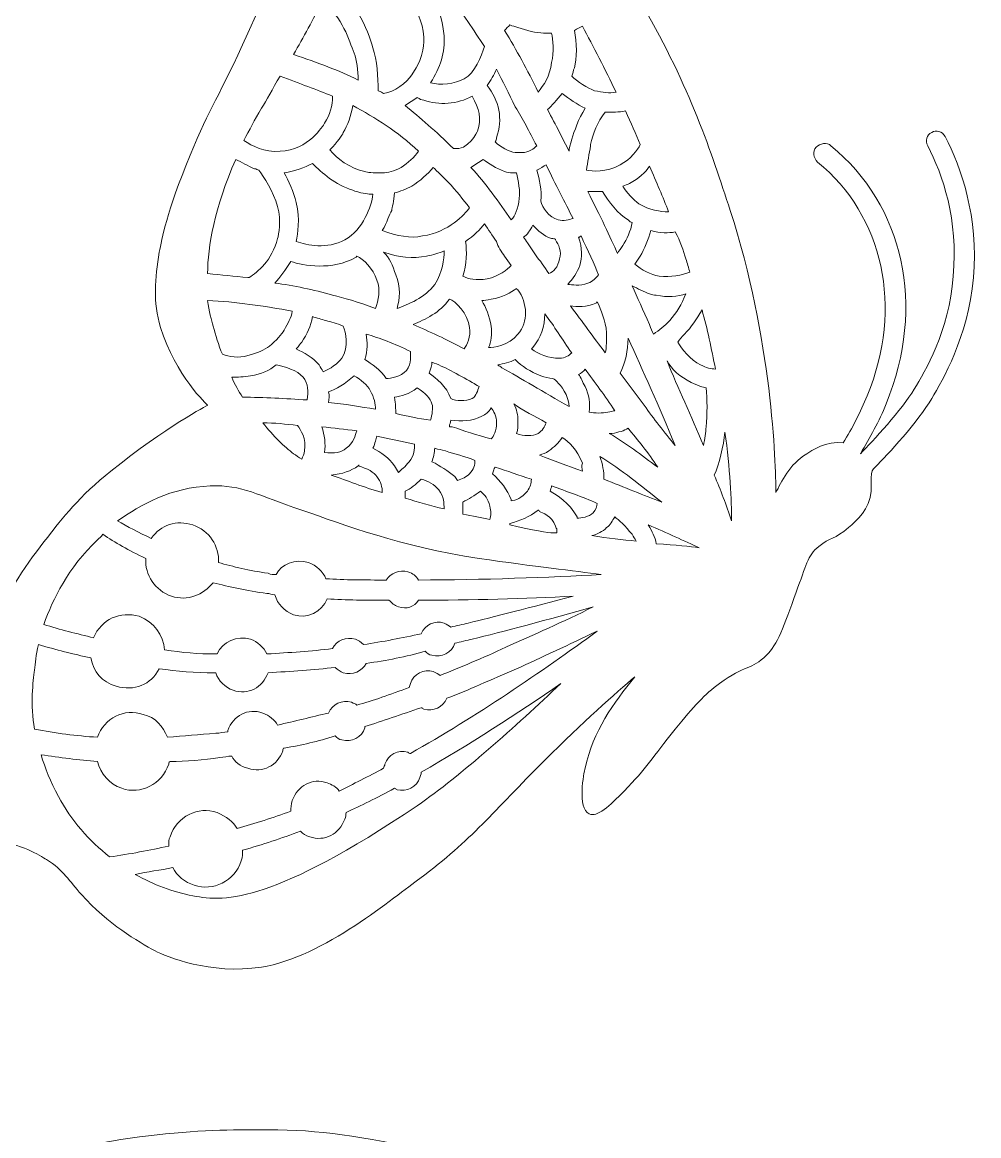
# Model space of a CAD drawing. Extents: x 26 to 586, y 226 to 583.
# Drawn here: x 182.6 to 253.8, y 423.4 to 506.2 of the extents above; entities that cross this region are included whole.
import ezdxf

# ---------------------------------------------------------------- set-up
doc = ezdxf.new("R2010")
doc.units = 0
doc.header["$MEASUREMENT"] = 0
doc.layers.add('Layer 1', color=7, linetype='Continuous')

msp = doc.modelspace()

# ---------------------------------------------------------------- linework, layer by layer
at = {"layer": 'Layer 1', "lineweight": 0}
for points, knots in [([(246.126, 473.142), (247.026, 474.042), (249.326, 476.542), (250.326, 478.242), (251.126, 479.642), (253.026, 482.742), (253.426, 487.242), (253.826, 491.742), (252.526, 495.442), (251.326, 497.742), (251.126, 498.142), (250.626, 498.242), (250.326, 498.042), (249.926, 497.842), (249.826, 497.442), (250.026, 497.042), (251.126, 494.942), (252.326, 491.542), (251.926, 487.342), (251.626, 483.242), (249.826, 480.242), (249.026, 478.942), (248.126, 477.442), (245.926, 475.042), (245.026, 474.142), (245.026, 474.142), (245.026, 474.142), (245.026, 474.142), (245.026, 474.142), (245.026, 474.142), (245.026, 474.142), (245.026, 474.142), (245.026, 474.142), (245.026, 474.142), (245.726, 475.342), (246.426, 476.542), (246.926, 477.842), (249.926, 485.142), (248.226, 492.642), (242.826, 497.042), (242.526, 497.342), (242.026, 497.242), (241.726, 496.942), (241.426, 496.642), (241.526, 496.142), (241.826, 495.842), (246.726, 491.842), (248.226, 485.042), (245.526, 478.442), (245.026, 477.242), (244.426, 476.042), (243.726, 474.942), (242.526, 475.142), (241.326, 474.342), (241.026, 474.142), (239.726, 473.342), (239.126, 472.042), (238.726, 471.242), (238.726, 473.442), (238.426, 482.742), (235.326, 492.242), (233.926, 496.542), (232.326, 501.442), (228.826, 507.442), (227.826, 509.042), (225.126, 513.742), (220.426, 518.742), (218.426, 520.942), (216.426, 522.442), (212.526, 525.542), (211.826, 526.142), (209.526, 527.842), (206.526, 528.242), (204.926, 528.442), (204.226, 528.242), (203.826, 527.842), (203.026, 527.242), (202.926, 526.142), (202.926, 524.142), (202.826, 521.442), (202.926, 519.742), (202.926, 518.842), (202.926, 515.442), (202.226, 512.842), (201.826, 511.342), (201.426, 509.742), (200.726, 508.342), (199.426, 505.442), (197.226, 500.542), (196.626, 500.042), (195.126, 496.342), (193.326, 492.042), (193.026, 490.142), (192.826, 489.142), (192.526, 487.142), (192.326, 485.442), (192.926, 483.542), (194.026, 479.942), (196.426, 477.742), (196.426, 477.742), (196.426, 477.742), (193.326, 476.142), (189.226, 472.842), (186.926, 471.042), (185.526, 469.242), (184.526, 467.942), (183.026, 466.042), (181.426, 463.942), (180.426, 460.842), (179.526, 458.042), (179.926, 457.042), (178.726, 455.742), (178.026, 454.942), (176.626, 454.442), (174.026, 453.442), (170.726, 452.142), (170.026, 452.242), (169.126, 451.142), (168.926, 450.942), (167.526, 449.242), (168.026, 447.342), (168.426, 445.842), (169.726, 445.042), (170.226, 444.842), (171.826, 443.942), (173.526, 444.142), (175.326, 444.342), (178.226, 444.742), (178.526, 445.542), (180.526, 445.342), (182.526, 445.142), (183.926, 444.242), (184.426, 443.942), (185.726, 443.142), (186.126, 442.342), (187.026, 441.342), (189.026, 439.142), (191.226, 437.842), (192.526, 437.142), (193.326, 436.742), (196.626, 435.342), (200.426, 435.942), (205.026, 436.642), (210.426, 441.242), (212.226, 442.542), (216.126, 445.442), (217.626, 447.442), (221.526, 451.342), (224.326, 454.142), (226.826, 456.342), (228.226, 457.542), (226.626, 455.542), (225.126, 453.542), (224.526, 450.742), (224.426, 450.442), (223.926, 447.742), (224.826, 447.342), (225.426, 447.042), (226.326, 447.942), (227.426, 449.042), (229.126, 450.742), (229.526, 451.542), (231.226, 453.642), (232.626, 455.342), (233.426, 456.242), (234.526, 457.042), (236.426, 458.442), (236.926, 458.042), (238.026, 459.142), (238.826, 459.942), (239.326, 461.242), (240.226, 463.842), (241.026, 465.842), (241.026, 466.542), (241.926, 467.242), (242.726, 467.942), (243.126, 467.742), (244.126, 468.642), (244.726, 469.142), (245.726, 470.042), (245.826, 471.342), (245.826, 471.742), (245.826, 471.942), (245.826, 472.342), (245.826, 472.842), (245.926, 472.942), (246.126, 473.142), (246.126, 473.142), (246.126, 473.142), (246.126, 473.142)], [0, 0, 0, 0, 1, 1, 1, 2, 2, 2, 3, 3, 3, 4, 4, 4, 5, 5, 5, 6, 6, 6, 7, 7, 7, 8, 8, 8, 9, 9, 9, 10, 10, 10, 11, 11, 11, 12, 12, 12, 13, 13, 13, 14, 14, 14, 15, 15, 15, 16, 16, 16, 17, 17, 17, 18, 18, 18, 19, 19, 19, 20, 20, 20, 21, 21, 21, 22, 22, 22, 23, 23, 23, 24, 24, 24, 25, 25, 25, 26, 26, 26, 27, 27, 27, 28, 28, 28, 29, 29, 29, 30, 30, 30, 31, 31, 31, 32, 32, 32, 33, 33, 33, 34, 34, 34, 35, 35, 35, 36, 36, 36, 37, 37, 37, 38, 38, 38, 39, 39, 39, 40, 40, 40, 41, 41, 41, 42, 42, 42, 43, 43, 43, 44, 44, 44, 45, 45, 45, 46, 46, 46, 47, 47, 47, 48, 48, 48, 49, 49, 49, 50, 50, 50, 51, 51, 51, 52, 52, 52, 53, 53, 53, 54, 54, 54, 55, 55, 55, 56, 56, 56, 57, 57, 57, 58, 58, 58, 59, 59, 59, 60, 60, 60, 61, 61, 61, 62, 62, 62, 63, 63, 63, 63]), ([(214.326, 508.242), (215.426, 506.942), (216.226, 505.642), (217.026, 504.442), (216.826, 503.742), (216.326, 502.442), (215.526, 502.042), (214.826, 501.642), (213.726, 501.542), (213.026, 501.742), (213.726, 502.842), (214.126, 504.042), (214.026, 505.242), (213.926, 506.642), (213.426, 507.742), (212.926, 508.442), (213.226, 508.642), (213.426, 508.742), (213.726, 508.942), (213.926, 508.742), (214.126, 508.542), (214.326, 508.242)], [0, 0, 0, 0, 1, 1, 1, 2, 2, 2, 3, 3, 3, 4, 4, 4, 5, 5, 5, 6, 6, 6, 7, 7, 7, 7]), ([(207.326, 503.942), (207.526, 503.442), (207.626, 502.642), (207.626, 501.942), (206.226, 502.642), (204.626, 503.242), (202.826, 503.842), (203.526, 505.142), (204.326, 506.442), (204.926, 507.842), (206.526, 506.542), (206.926, 504.942), (207.326, 503.942)], [0, 0, 0, 0, 1, 1, 1, 2, 2, 2, 3, 3, 3, 4, 4, 4, 4]), ([(212.526, 505.142), (212.526, 504.842), (212.626, 503.742), (211.626, 502.342), (211.226, 501.742), (210.326, 501.042), (209.526, 500.942), (209.526, 500.942), (209.526, 500.942), (209.526, 500.942), (209.426, 501.042), (209.326, 501.042), (209.126, 501.142), (209.126, 502.142), (209.026, 503.442), (208.726, 504.342), (208.526, 505.042), (208.226, 505.942), (207.626, 506.942), (209.226, 506.742), (210.626, 507.242), (211.626, 507.642), (211.926, 507.242), (212.426, 506.342), (212.526, 505.142)], [0, 0, 0, 0, 1, 1, 1, 2, 2, 2, 3, 3, 3, 4, 4, 4, 5, 5, 5, 6, 6, 6, 7, 7, 7, 8, 8, 8, 8]), ([(221.026, 501.042), (220.226, 502.742), (219.426, 504.142), (218.526, 505.642), (218.626, 505.742), (218.826, 505.942), (218.926, 506.042), (219.126, 505.942), (219.326, 505.942), (219.526, 505.842), (220.126, 505.642), (220.926, 505.442), (221.426, 505.442), (221.626, 505.442), (221.826, 505.442), (222.026, 505.442), (222.126, 504.942), (222.226, 504.042), (222.026, 503.242), (221.926, 502.242), (221.426, 501.542), (221.026, 501.042)], [0, 0, 0, 0, 1, 1, 1, 2, 2, 2, 3, 3, 3, 4, 4, 4, 5, 5, 5, 6, 6, 6, 7, 7, 7, 7]), ([(224.326, 505.942), (225.126, 504.442), (226.026, 502.742), (226.826, 501.042), (226.326, 500.942), (225.826, 501.042), (225.226, 501.142), (225.226, 501.142), (225.226, 501.142), (225.226, 501.142), (224.726, 501.342), (223.926, 501.842), (223.526, 502.242), (223.626, 502.442), (223.626, 502.642), (223.726, 502.842), (223.926, 503.542), (223.926, 504.742), (223.726, 505.642), (223.926, 505.742), (224.126, 505.842), (224.326, 505.942)], [0, 0, 0, 0, 1, 1, 1, 2, 2, 2, 3, 3, 3, 4, 4, 4, 5, 5, 5, 6, 6, 6, 7, 7, 7, 7]), ([(205.726, 500.742), (205.726, 500.042), (205.526, 499.342), (205.126, 498.742), (205.026, 498.542), (203.926, 496.742), (201.826, 496.642), (200.626, 496.542), (199.726, 497.042), (199.126, 497.442), (199.526, 498.242), (199.926, 498.942), (200.426, 499.842), (200.826, 500.442), (201.226, 501.242), (201.826, 502.242), (203.326, 501.642), (204.526, 501.242), (205.726, 500.742)], [0, 0, 0, 0, 1, 1, 1, 2, 2, 2, 3, 3, 3, 4, 4, 4, 5, 5, 5, 6, 6, 6, 6]), ([(220.926, 497.042), (220.726, 496.842), (220.326, 496.542), (219.826, 496.542), (219.626, 496.542), (219.526, 496.542), (219.326, 496.542), (218.826, 496.642), (218.226, 496.942), (217.826, 497.342), (217.926, 497.442), (217.926, 497.542), (217.926, 497.642), (218.426, 499.042), (218.126, 500.442), (217.226, 501.542), (217.526, 501.942), (217.726, 502.342), (217.926, 502.742), (218.426, 501.842), (218.826, 500.942), (219.326, 499.942), (219.926, 499.042), (220.326, 498.142), (220.926, 497.042), (220.926, 497.042), (220.926, 497.042), (220.926, 497.042)], [0, 0, 0, 0, 1, 1, 1, 2, 2, 2, 3, 3, 3, 4, 4, 4, 5, 5, 5, 6, 6, 6, 7, 7, 7, 8, 8, 8, 9, 9, 9, 9]), ([(216.526, 498.142), (216.526, 498.142), (215.826, 496.642), (214.726, 496.842), (213.426, 498.142), (212.226, 499.142), (211.126, 500.042), (211.426, 500.242), (211.726, 500.442), (212.026, 500.642), (212.226, 500.542), (212.326, 500.442), (212.526, 500.442), (213.626, 500.042), (215.026, 500.142), (216.126, 500.742), (216.626, 499.842), (216.826, 499.042), (216.526, 498.142)], [0, 0, 0, 0, 1, 1, 1, 2, 2, 2, 3, 3, 3, 4, 4, 4, 5, 5, 5, 6, 6, 6, 6]), ([(223.526, 497.542), (223.526, 497.542), (223.526, 497.542), (223.526, 497.542), (223.426, 497.142), (223.326, 496.842), (223.326, 496.642), (223.126, 497.142), (222.826, 497.542), (222.626, 498.042), (222.326, 498.642), (222.026, 499.142), (221.726, 499.742), (222.026, 500.042), (222.426, 500.442), (222.826, 500.942), (223.326, 500.542), (223.926, 500.142), (224.526, 499.842), (224.026, 499.042), (223.726, 498.142), (223.526, 497.542)], [0, 0, 0, 0, 1, 1, 1, 2, 2, 2, 3, 3, 3, 4, 4, 4, 5, 5, 5, 6, 6, 6, 7, 7, 7, 7]), ([(207.226, 500.042), (208.926, 499.142), (210.526, 498.142), (212.126, 496.642), (211.826, 496.242), (211.326, 495.742), (210.826, 495.442), (210.326, 495.142), (209.826, 495.042), (209.426, 495.042), (209.426, 495.042), (209.326, 495.042), (209.326, 495.042), (208.726, 495.042), (208.326, 495.042), (208.126, 495.142), (207.026, 495.342), (206.026, 496.142), (205.526, 496.742), (206.126, 497.342), (206.426, 497.842), (206.526, 498.042), (206.826, 498.542), (207.126, 499.342), (207.226, 500.042)], [0, 0, 0, 0, 1, 1, 1, 2, 2, 2, 3, 3, 3, 4, 4, 4, 5, 5, 5, 6, 6, 6, 7, 7, 7, 8, 8, 8, 8]), ([(228.626, 497.142), (228.426, 496.742), (227.926, 496.042), (227.126, 495.642), (226.126, 495.042), (225.026, 495.142), (224.626, 495.242), (224.726, 495.842), (224.826, 496.442), (224.926, 497.042), (224.926, 497.042), (224.926, 497.142), (224.926, 497.142), (225.126, 497.942), (225.426, 498.842), (226.026, 499.542), (226.526, 499.542), (227.026, 499.542), (227.526, 499.642), (227.926, 498.742), (228.326, 497.942), (228.626, 497.142)], [0, 0, 0, 0, 1, 1, 1, 2, 2, 2, 3, 3, 3, 4, 4, 4, 5, 5, 5, 6, 6, 6, 7, 7, 7, 7]), ([(198.526, 496.042), (198.926, 495.842), (199.426, 495.542), (199.926, 495.342), (200.026, 495.342), (200.126, 495.242), (200.226, 495.242), (200.626, 494.742), (201.326, 493.642), (201.626, 492.542), (201.926, 491.442), (201.726, 490.442), (201.626, 490.142), (201.226, 488.542), (200.126, 487.642), (199.526, 487.242), (199.526, 487.242), (199.526, 487.242), (199.426, 487.242), (198.426, 487.342), (197.426, 487.442), (196.426, 487.542), (196.426, 489.542), (196.926, 492.442), (198.526, 496.042)], [0, 0, 0, 0, 1, 1, 1, 2, 2, 2, 3, 3, 3, 4, 4, 4, 5, 5, 5, 6, 6, 6, 7, 7, 7, 8, 8, 8, 8]), ([(204.226, 495.742), (204.926, 495.042), (205.926, 494.142), (207.226, 493.742), (207.426, 493.642), (207.626, 493.642), (207.826, 493.542), (208.026, 493.542), (208.326, 493.442), (208.726, 493.442), (208.626, 492.542), (208.026, 490.842), (206.626, 490.042), (205.326, 489.342), (203.826, 489.642), (203.026, 489.942), (203.126, 490.542), (203.326, 491.542), (203.026, 492.842), (202.826, 493.642), (202.426, 494.442), (202.126, 495.042), (202.926, 495.142), (203.626, 495.442), (204.226, 495.742)], [0, 0, 0, 0, 1, 1, 1, 2, 2, 2, 3, 3, 3, 4, 4, 4, 5, 5, 5, 6, 6, 6, 7, 7, 7, 8, 8, 8, 8]), ([(219.026, 491.542), (218.126, 492.842), (217.126, 494.242), (216.026, 495.442), (216.326, 495.642), (216.626, 495.842), (216.926, 496.042), (217.326, 495.742), (217.926, 495.342), (218.526, 495.142), (218.726, 495.042), (218.926, 495.042), (219.126, 495.042), (219.226, 495.042), (219.326, 495.042), (219.426, 495.042), (219.526, 494.442), (219.726, 493.642), (219.626, 493.142), (219.626, 493.142), (219.626, 493.142), (219.626, 493.142), (219.626, 493.142), (219.626, 493.142), (219.626, 493.142), (219.526, 492.342), (219.326, 491.842), (219.026, 491.542)], [0, 0, 0, 0, 1, 1, 1, 2, 2, 2, 3, 3, 3, 4, 4, 4, 5, 5, 5, 6, 6, 6, 7, 7, 7, 8, 8, 8, 9, 9, 9, 9]), ([(222.526, 491.542), (221.826, 491.742), (221.326, 492.442), (221.226, 492.942), (221.226, 492.942), (221.226, 492.942), (221.226, 492.942), (221.326, 493.742), (221.126, 494.542), (220.926, 495.242), (221.226, 495.342), (221.426, 495.542), (221.626, 495.642), (222.326, 494.142), (223.026, 492.842), (223.626, 491.642), (223.326, 491.542), (222.926, 491.442), (222.526, 491.542)], [0, 0, 0, 0, 1, 1, 1, 2, 2, 2, 3, 3, 3, 4, 4, 4, 5, 5, 5, 6, 6, 6, 6]), ([(229.326, 495.542), (229.826, 494.342), (230.326, 493.242), (230.726, 492.142), (230.126, 492.142), (229.326, 492.242), (228.526, 492.742), (228.126, 493.042), (227.626, 493.542), (227.326, 494.042), (227.526, 494.142), (227.626, 494.142), (227.826, 494.242), (228.526, 494.642), (229.026, 495.042), (229.326, 495.542)], [0, 0, 0, 0, 1, 1, 1, 2, 2, 2, 3, 3, 3, 4, 4, 4, 5, 5, 5, 5]), ([(210.126, 492.242), (210.126, 492.442), (210.326, 492.942), (210.326, 493.542), (210.726, 493.642), (211.226, 493.842), (211.626, 494.042), (212.226, 494.442), (212.826, 494.942), (213.226, 495.442), (213.526, 495.142), (213.926, 494.742), (214.326, 494.342), (214.926, 493.742), (215.426, 493.042), (215.926, 492.442), (215.926, 492.442), (215.926, 492.442), (215.926, 492.442), (215.526, 491.942), (214.426, 490.642), (212.426, 490.342), (211.526, 490.142), (210.526, 490.342), (209.426, 490.742), (209.826, 491.342), (209.926, 491.942), (210.126, 492.242)], [0, 0, 0, 0, 1, 1, 1, 2, 2, 2, 3, 3, 3, 4, 4, 4, 5, 5, 5, 6, 6, 6, 7, 7, 7, 8, 8, 8, 9, 9, 9, 9]), ([(227.326, 489.642), (227.226, 489.442), (227.026, 489.242), (226.926, 489.042), (226.426, 490.242), (225.626, 491.842), (224.726, 493.642), (225.026, 493.642), (225.426, 493.642), (225.826, 493.642), (226.226, 492.942), (227.026, 491.942), (227.726, 491.542), (227.826, 491.442), (227.926, 491.342), (228.026, 491.342), (227.926, 490.742), (227.626, 490.042), (227.326, 489.642)], [0, 0, 0, 0, 1, 1, 1, 2, 2, 2, 3, 3, 3, 4, 4, 4, 5, 5, 5, 6, 6, 6, 6]), ([(218.526, 488.842), (218.526, 488.842), (219.026, 488.142), (219.026, 488.142), (218.726, 487.842), (218.126, 487.342), (217.226, 487.142), (216.426, 487.042), (215.826, 487.142), (215.426, 487.342), (215.426, 487.342), (215.426, 487.342), (215.426, 487.342), (215.726, 488.242), (215.726, 489.242), (215.626, 489.942), (216.226, 490.342), (216.726, 490.842), (217.026, 491.242), (217.326, 490.842), (217.626, 490.342), (217.926, 489.942), (218.026, 489.542), (218.326, 489.142), (218.526, 488.842)], [0, 0, 0, 0, 1, 1, 1, 2, 2, 2, 3, 3, 3, 4, 4, 4, 5, 5, 5, 6, 6, 6, 7, 7, 7, 8, 8, 8, 8]), ([(221.826, 487.542), (221.526, 488.042), (221.126, 488.542), (220.826, 488.942), (220.826, 488.942), (220.226, 489.842), (220.226, 489.842), (220.126, 489.942), (220.026, 490.142), (219.926, 490.242), (220.226, 490.442), (220.426, 490.742), (220.626, 491.142), (221.026, 490.742), (221.426, 490.342), (222.026, 490.142), (222.026, 490.142), (222.126, 490.142), (222.126, 490.142), (222.226, 490.142), (222.326, 490.142), (222.326, 490.042), (222.526, 489.742), (222.826, 489.142), (222.626, 488.642), (222.526, 488.042), (222.126, 487.642), (221.826, 487.542)], [0, 0, 0, 0, 1, 1, 1, 2, 2, 2, 3, 3, 3, 4, 4, 4, 5, 5, 5, 6, 6, 6, 7, 7, 7, 8, 8, 8, 9, 9, 9, 9]), ([(232.026, 488.642), (232.126, 488.342), (232.226, 487.942), (232.326, 487.642), (231.726, 487.442), (230.926, 487.242), (230.026, 487.342), (229.426, 487.442), (228.726, 487.842), (228.226, 488.242), (228.326, 488.442), (228.526, 488.642), (228.626, 488.842), (228.926, 489.342), (229.226, 490.142), (229.426, 490.742), (230.126, 490.542), (230.726, 490.542), (231.226, 490.642), (231.626, 489.942), (231.826, 489.242), (232.026, 488.642)], [0, 0, 0, 0, 1, 1, 1, 2, 2, 2, 3, 3, 3, 4, 4, 4, 5, 5, 5, 6, 6, 6, 7, 7, 7, 7]), ([(224.026, 490.242), (224.126, 490.242), (224.226, 490.342), (224.226, 490.342), (224.726, 489.242), (225.226, 488.242), (225.526, 487.442), (225.326, 487.242), (225.126, 486.942), (224.726, 486.842), (224.126, 486.542), (223.526, 486.742), (223.226, 486.742), (223.226, 486.742), (223.226, 486.742), (223.226, 486.742), (223.626, 487.142), (223.926, 487.642), (224.126, 488.142), (224.326, 488.742), (224.326, 489.442), (224.026, 490.242)], [0, 0, 0, 0, 1, 1, 1, 2, 2, 2, 3, 3, 3, 4, 4, 4, 5, 5, 5, 6, 6, 6, 7, 7, 7, 7]), ([(202.626, 488.442), (203.526, 488.142), (205.726, 487.742), (207.426, 488.742), (207.426, 488.742), (207.526, 488.742), (207.526, 488.842), (208.026, 488.642), (208.726, 487.942), (209.026, 487.042), (209.326, 486.342), (209.126, 485.542), (208.926, 484.942), (207.626, 485.442), (206.526, 485.742), (205.726, 485.942), (204.326, 486.342), (202.826, 486.642), (201.426, 486.842), (201.826, 487.242), (202.226, 487.842), (202.626, 488.442)], [0, 0, 0, 0, 1, 1, 1, 2, 2, 2, 3, 3, 3, 4, 4, 4, 5, 5, 5, 6, 6, 6, 7, 7, 7, 7]), ([(209.526, 489.142), (210.626, 488.742), (211.726, 488.642), (212.726, 488.842), (213.226, 488.942), (213.626, 489.042), (214.026, 489.242), (214.026, 488.642), (213.926, 487.642), (213.326, 486.742), (212.626, 485.742), (211.326, 485.242), (210.526, 484.942), (210.726, 485.642), (210.826, 486.542), (210.426, 487.442), (210.226, 488.142), (209.926, 488.742), (209.526, 489.142), (209.526, 489.142), (209.526, 489.142), (209.526, 489.142)], [0, 0, 0, 0, 1, 1, 1, 2, 2, 2, 3, 3, 3, 4, 4, 4, 5, 5, 5, 6, 6, 6, 7, 7, 7, 7]), ([(217.326, 482.042), (217.526, 482.442), (217.626, 483.042), (217.526, 483.642), (217.426, 484.342), (217.126, 485.042), (216.826, 485.542), (217.026, 485.542), (217.226, 485.542), (217.526, 485.642), (218.326, 485.742), (219.026, 486.142), (219.426, 486.442), (219.426, 486.442), (219.426, 486.342), (219.526, 486.342), (220.226, 485.342), (220.326, 483.942), (219.526, 483.042), (218.826, 482.142), (217.726, 482.042), (217.326, 482.042)], [0, 0, 0, 0, 1, 1, 1, 2, 2, 2, 3, 3, 3, 4, 4, 4, 5, 5, 5, 6, 6, 6, 7, 7, 7, 7]), ([(230.826, 484.042), (230.426, 483.642), (230.026, 483.342), (229.626, 483.042), (229.526, 483.242), (229.426, 483.442), (229.326, 483.742), (228.826, 484.842), (228.426, 485.742), (228.026, 486.642), (228.426, 486.442), (228.926, 486.142), (229.326, 486.042), (229.526, 485.942), (229.626, 485.942), (229.826, 485.942), (230.626, 485.742), (231.426, 485.842), (232.026, 486.042), (231.726, 485.242), (231.326, 484.642), (230.826, 484.042)], [0, 0, 0, 0, 1, 1, 1, 2, 2, 2, 3, 3, 3, 4, 4, 4, 5, 5, 5, 6, 6, 6, 7, 7, 7, 7]), ([(197.526, 481.542), (197.226, 482.242), (197.026, 482.942), (196.826, 483.642), (196.726, 484.042), (196.526, 484.742), (196.426, 485.542), (198.526, 485.442), (200.626, 485.142), (202.726, 484.742), (202.626, 484.242), (202.426, 483.842), (202.126, 483.342), (201.926, 483.042), (201.526, 482.542), (201.026, 482.142), (201.026, 482.142), (201.026, 482.142), (201.026, 482.142), (200.626, 481.842), (200.126, 481.642), (199.426, 481.442), (198.726, 481.242), (198.026, 481.342), (197.526, 481.542)], [0, 0, 0, 0, 1, 1, 1, 2, 2, 2, 3, 3, 3, 4, 4, 4, 5, 5, 5, 6, 6, 6, 7, 7, 7, 8, 8, 8, 8]), ([(211.726, 483.742), (212.626, 484.142), (213.726, 484.642), (214.426, 485.642), (214.826, 485.542), (215.826, 484.542), (215.926, 483.542), (216.026, 482.842), (215.726, 482.242), (215.526, 481.942), (214.226, 482.642), (212.926, 483.242), (211.726, 483.742)], [0, 0, 0, 0, 1, 1, 1, 2, 2, 2, 3, 3, 3, 4, 4, 4, 4]), ([(223.426, 485.142), (223.926, 485.042), (224.626, 485.042), (225.326, 485.342), (225.326, 485.342), (225.426, 485.342), (225.426, 485.442), (225.726, 484.842), (226.026, 484.042), (226.126, 483.142), (226.126, 482.642), (226.126, 482.042), (226.026, 481.642), (225.126, 482.842), (224.326, 483.942), (223.426, 485.142)], [0, 0, 0, 0, 1, 1, 1, 2, 2, 2, 3, 3, 3, 4, 4, 4, 5, 5, 5, 5]), ([(231.926, 483.042), (232.426, 483.542), (232.826, 484.142), (233.226, 484.842), (233.626, 483.442), (233.926, 481.942), (234.226, 480.442), (234.226, 480.442), (234.226, 480.442), (234.226, 480.442), (233.926, 480.442), (233.526, 480.542), (233.126, 480.742), (232.326, 481.142), (231.726, 481.942), (231.426, 482.442), (231.526, 482.642), (231.726, 482.842), (231.926, 483.042)], [0, 0, 0, 0, 1, 1, 1, 2, 2, 2, 3, 3, 3, 4, 4, 4, 5, 5, 5, 6, 6, 6, 6]), ([(205.026, 480.242), (204.926, 480.442), (204.826, 480.542), (204.726, 480.742), (204.226, 481.342), (203.626, 481.642), (203.026, 481.942), (203.226, 482.142), (203.326, 482.342), (203.426, 482.442), (203.826, 483.042), (204.126, 483.642), (204.226, 484.342), (204.526, 484.242), (204.926, 484.142), (205.226, 484.042), (205.626, 483.942), (206.026, 483.842), (206.526, 483.642), (206.726, 483.142), (206.926, 482.142), (206.426, 481.242), (206.126, 480.842), (205.526, 480.442), (205.026, 480.242)], [0, 0, 0, 0, 1, 1, 1, 2, 2, 2, 3, 3, 3, 4, 4, 4, 5, 5, 5, 6, 6, 6, 7, 7, 7, 8, 8, 8, 8]), ([(221.526, 484.542), (222.226, 483.642), (222.826, 482.642), (223.526, 481.642), (223.326, 481.442), (223.026, 481.242), (222.626, 481.242), (221.826, 481.242), (221.026, 481.542), (220.526, 481.942), (220.526, 481.942), (220.626, 482.042), (220.626, 482.042), (221.226, 482.742), (221.526, 483.642), (221.526, 484.542)], [0, 0, 0, 0, 1, 1, 1, 2, 2, 2, 3, 3, 3, 4, 4, 4, 5, 5, 5, 5]), ([(211.526, 481.742), (211.526, 481.742), (211.526, 481.742), (211.526, 481.742), (211.526, 481.542), (211.626, 480.842), (211.226, 480.342), (210.826, 479.842), (210.026, 479.742), (209.726, 479.742), (209.326, 480.342), (208.626, 480.842), (208.126, 481.142), (208.326, 481.842), (208.326, 482.442), (208.226, 483.042), (209.226, 482.742), (210.326, 482.342), (211.526, 481.742)], [0, 0, 0, 0, 1, 1, 1, 2, 2, 2, 3, 3, 3, 4, 4, 4, 5, 5, 5, 6, 6, 6, 6]), ([(228.926, 477.742), (228.326, 478.542), (227.726, 479.342), (227.126, 480.142), (227.526, 480.842), (227.726, 481.842), (227.726, 482.742), (228.826, 480.342), (230.026, 477.642), (231.226, 474.742), (230.426, 475.742), (229.626, 476.742), (228.926, 477.742)], [0, 0, 0, 0, 1, 1, 1, 2, 2, 2, 3, 3, 3, 4, 4, 4, 4]), ([(203.526, 479.842), (203.926, 479.342), (203.926, 478.742), (203.826, 478.142), (202.226, 478.242), (200.626, 478.342), (199.026, 478.342), (198.726, 478.842), (198.426, 479.242), (198.226, 479.842), (198.626, 479.842), (199.126, 479.842), (199.626, 479.942), (200.426, 480.042), (201.026, 480.342), (201.526, 480.742), (202.126, 480.642), (203.126, 480.342), (203.526, 479.842)], [0, 0, 0, 0, 1, 1, 1, 2, 2, 2, 3, 3, 3, 4, 4, 4, 5, 5, 5, 6, 6, 6, 6]), ([(216.126, 479.442), (216.326, 479.342), (216.426, 479.242), (216.626, 479.142), (216.526, 478.842), (216.426, 478.442), (216.126, 478.242), (215.626, 478.042), (214.926, 478.042), (214.526, 478.242), (214.226, 479.142), (213.426, 479.742), (212.926, 480.142), (213.026, 480.442), (213.126, 480.742), (213.126, 480.942), (214.026, 480.642), (215.026, 480.042), (216.126, 479.442)], [0, 0, 0, 0, 1, 1, 1, 2, 2, 2, 3, 3, 3, 4, 4, 4, 5, 5, 5, 6, 6, 6, 6]), ([(221.226, 479.942), (221.526, 479.842), (221.826, 479.742), (222.126, 479.742), (222.126, 479.742), (222.126, 479.742), (222.126, 479.742), (222.326, 479.642), (222.726, 479.242), (223.126, 478.542), (223.226, 478.242), (223.326, 477.942), (223.326, 477.642), (221.426, 478.742), (219.726, 479.742), (218.326, 480.542), (218.226, 480.642), (218.126, 480.642), (218.026, 480.742), (218.426, 480.842), (218.926, 480.942), (219.326, 481.142), (219.826, 480.642), (220.426, 480.242), (221.226, 479.942)], [0, 0, 0, 0, 1, 1, 1, 2, 2, 2, 3, 3, 3, 4, 4, 4, 5, 5, 5, 6, 6, 6, 7, 7, 7, 8, 8, 8, 8]), ([(232.426, 479.442), (232.626, 479.342), (232.926, 479.242), (233.126, 479.142), (233.226, 479.142), (233.426, 479.042), (233.526, 479.042), (233.626, 478.242), (233.626, 477.042), (233.526, 476.142), (233.526, 475.742), (233.426, 475.242), (233.326, 474.742), (232.426, 476.942), (231.426, 479.042), (230.626, 481.042), (230.926, 480.442), (231.626, 479.842), (232.426, 479.442)], [0, 0, 0, 0, 1, 1, 1, 2, 2, 2, 3, 3, 3, 4, 4, 4, 5, 5, 5, 6, 6, 6, 6]), ([(207.326, 479.942), (207.326, 479.942), (207.326, 479.942), (207.326, 479.942), (207.826, 479.642), (208.326, 479.242), (208.526, 478.842), (208.826, 478.342), (208.926, 477.842), (208.926, 477.442), (207.826, 477.642), (206.626, 477.842), (205.426, 477.942), (205.426, 478.242), (205.526, 478.442), (205.426, 478.742), (205.926, 478.942), (206.726, 479.342), (207.326, 479.942)], [0, 0, 0, 0, 1, 1, 1, 2, 2, 2, 3, 3, 3, 4, 4, 4, 5, 5, 5, 6, 6, 6, 6]), ([(226.726, 477.342), (226.626, 477.342), (226.426, 477.242), (226.226, 477.242), (225.826, 477.142), (225.226, 477.142), (224.826, 477.242), (224.926, 477.842), (224.826, 478.542), (224.526, 479.142), (224.326, 479.442), (224.226, 479.842), (224.026, 480.042), (224.226, 480.142), (224.426, 480.242), (224.526, 480.442), (225.226, 479.442), (226.026, 478.442), (226.726, 477.342)], [0, 0, 0, 0, 1, 1, 1, 2, 2, 2, 3, 3, 3, 4, 4, 4, 5, 5, 5, 6, 6, 6, 6]), ([(210.426, 477.142), (210.426, 477.442), (210.426, 477.842), (210.326, 478.342), (210.826, 478.442), (211.426, 478.542), (212.026, 479.042), (212.626, 478.642), (213.026, 478.242), (213.126, 477.842), (213.226, 477.542), (213.126, 477.042), (213.026, 476.642), (212.126, 476.742), (211.226, 476.942), (210.426, 477.142)], [0, 0, 0, 0, 1, 1, 1, 2, 2, 2, 3, 3, 3, 4, 4, 4, 5, 5, 5, 5]), ([(214.626, 476.142), (214.526, 476.142), (214.526, 476.142), (214.426, 476.142), (214.426, 476.342), (214.526, 476.442), (214.526, 476.642), (215.326, 476.542), (216.126, 476.542), (216.826, 476.942), (217.126, 477.042), (217.326, 477.242), (217.526, 477.542), (217.726, 477.342), (217.926, 476.942), (217.926, 476.442), (217.926, 475.842), (217.726, 475.442), (217.526, 475.242), (216.426, 475.542), (215.526, 475.842), (214.626, 476.142)], [0, 0, 0, 0, 1, 1, 1, 2, 2, 2, 3, 3, 3, 4, 4, 4, 5, 5, 5, 6, 6, 6, 7, 7, 7, 7]), ([(221.626, 476.442), (221.526, 476.142), (221.326, 475.842), (221.026, 475.642), (220.626, 475.442), (219.926, 475.442), (219.426, 475.642), (219.526, 475.942), (219.526, 476.242), (219.526, 476.542), (219.526, 477.042), (219.426, 477.442), (219.226, 477.842), (219.926, 477.342), (220.726, 476.942), (221.626, 476.442)], [0, 0, 0, 0, 1, 1, 1, 2, 2, 2, 3, 3, 3, 4, 4, 4, 5, 5, 5, 5]), ([(203.126, 476.242), (203.326, 475.942), (203.826, 475.242), (203.626, 474.342), (203.626, 474.142), (203.526, 473.942), (203.426, 473.742), (203.226, 473.842), (203.026, 474.042), (202.826, 474.142), (202.126, 474.642), (201.326, 475.442), (200.526, 476.442), (201.426, 476.442), (202.226, 476.342), (203.126, 476.242)], [0, 0, 0, 0, 1, 1, 1, 2, 2, 2, 3, 3, 3, 4, 4, 4, 5, 5, 5, 5]), ([(204.926, 476.142), (205.826, 476.042), (206.626, 475.942), (207.526, 475.842), (207.426, 475.542), (207.326, 474.942), (206.726, 474.542), (206.426, 474.242), (205.826, 474.142), (205.126, 474.242), (205.126, 474.242), (205.126, 474.242), (205.126, 474.242), (205.226, 474.842), (205.126, 475.542), (204.926, 476.142)], [0, 0, 0, 0, 1, 1, 1, 2, 2, 2, 3, 3, 3, 4, 4, 4, 5, 5, 5, 5]), ([(229.926, 473.142), (228.726, 474.042), (227.526, 474.942), (226.326, 475.642), (226.426, 475.642), (226.426, 475.642), (226.526, 475.642), (227.026, 475.742), (227.426, 475.842), (227.726, 476.042), (228.426, 475.142), (229.226, 474.242), (229.926, 473.142)], [0, 0, 0, 0, 1, 1, 1, 2, 2, 2, 3, 3, 3, 4, 4, 4, 4]), ([(234.126, 472.542), (234.526, 473.342), (234.826, 474.742), (234.926, 475.742), (235.326, 473.042), (235.426, 470.642), (235.426, 469.142), (235.026, 470.342), (234.626, 471.442), (234.126, 472.542)], [0, 0, 0, 0, 1, 1, 1, 2, 2, 2, 3, 3, 3, 3]), ([(208.726, 474.542), (208.926, 474.942), (208.926, 475.242), (209.026, 475.442), (209.926, 475.242), (210.926, 475.042), (211.826, 474.842), (211.826, 474.542), (211.826, 473.942), (211.426, 473.542), (211.126, 473.142), (210.826, 472.942), (210.626, 472.742), (210.526, 472.942), (210.426, 473.042), (210.326, 473.242), (209.926, 473.842), (209.326, 474.242), (208.726, 474.542)], [0, 0, 0, 0, 1, 1, 1, 2, 2, 2, 3, 3, 3, 4, 4, 4, 5, 5, 5, 6, 6, 6, 6]), ([(224.326, 472.842), (223.226, 473.242), (222.126, 473.642), (221.126, 474.042), (221.326, 474.142), (221.626, 474.142), (221.826, 474.342), (222.226, 474.642), (222.526, 474.942), (222.826, 475.342), (223.326, 475.042), (223.926, 474.442), (224.326, 473.442), (224.226, 473.242), (224.326, 473.042), (224.326, 472.842)], [0, 0, 0, 0, 1, 1, 1, 2, 2, 2, 3, 3, 3, 4, 4, 4, 5, 5, 5, 5]), ([(213.126, 473.542), (213.226, 473.842), (213.326, 474.242), (213.326, 474.542), (213.626, 474.442), (213.826, 474.442), (214.126, 474.342), (214.826, 474.142), (215.526, 473.942), (216.326, 473.642), (216.326, 473.342), (216.226, 472.942), (215.926, 472.642), (215.726, 472.442), (215.326, 472.242), (215.026, 472.142), (214.926, 472.242), (214.926, 472.342), (214.826, 472.442), (214.326, 472.842), (213.726, 473.242), (213.126, 473.542)], [0, 0, 0, 0, 1, 1, 1, 2, 2, 2, 3, 3, 3, 4, 4, 4, 5, 5, 5, 6, 6, 6, 7, 7, 7, 7]), ([(225.926, 472.242), (225.926, 472.842), (225.826, 473.342), (225.626, 473.942), (227.226, 472.942), (228.726, 471.742), (230.226, 470.542), (228.926, 471.042), (227.426, 471.642), (225.926, 472.242)], [0, 0, 0, 0, 1, 1, 1, 2, 2, 2, 3, 3, 3, 3]), ([(207.626, 473.242), (207.726, 473.242), (207.726, 473.342), (207.626, 473.242), (208.326, 473.042), (208.826, 472.742), (209.026, 472.442), (209.326, 472.042), (209.426, 471.642), (209.426, 471.242), (208.026, 471.642), (206.826, 472.142), (205.626, 472.542), (206.426, 472.642), (207.126, 472.842), (207.626, 473.242)], [0, 0, 0, 0, 1, 1, 1, 2, 2, 2, 3, 3, 3, 4, 4, 4, 5, 5, 5, 5]), ([(217.626, 472.642), (217.726, 472.842), (217.726, 473.042), (217.826, 473.142), (218.726, 472.842), (219.626, 472.542), (220.526, 472.242), (220.526, 471.942), (220.426, 471.642), (220.226, 471.342), (219.826, 470.842), (219.326, 470.642), (219.026, 470.642), (219.026, 470.642), (219.026, 470.742), (219.026, 470.742), (218.726, 471.442), (218.226, 472.142), (217.626, 472.642)], [0, 0, 0, 0, 1, 1, 1, 2, 2, 2, 3, 3, 3, 4, 4, 4, 5, 5, 5, 6, 6, 6, 6]), ([(196.626, 471.742), (199.026, 471.842), (200.126, 471.042), (203.426, 469.942), (206.626, 468.842), (210.726, 467.242), (216.626, 466.342), (220.826, 465.742), (223.726, 465.442), (225.726, 465.142), (221.926, 464.942), (216.826, 464.742), (212.126, 464.742), (211.926, 465.042), (211.726, 465.242), (211.326, 465.342), (210.726, 465.542), (210.026, 465.242), (209.726, 464.742), (208.126, 464.742), (206.626, 464.742), (205.226, 464.842), (205.026, 465.342), (204.526, 465.842), (203.926, 466.042), (202.926, 466.342), (201.926, 465.942), (201.526, 465.142), (201.326, 465.142), (201.126, 465.142), (200.926, 465.242), (199.526, 465.442), (198.326, 465.742), (197.226, 466.042), (197.326, 467.242), (196.526, 468.442), (195.326, 468.842), (194.126, 469.242), (192.926, 468.842), (192.226, 467.842), (191.326, 468.242), (190.426, 468.742), (189.726, 469.142), (191.426, 470.342), (193.726, 471.642), (196.626, 471.742)], [0, 0, 0, 0, 1, 1, 1, 2, 2, 2, 3, 3, 3, 4, 4, 4, 5, 5, 5, 6, 6, 6, 7, 7, 7, 8, 8, 8, 9, 9, 9, 10, 10, 10, 11, 11, 11, 12, 12, 12, 13, 13, 13, 14, 14, 14, 15, 15, 15, 15]), ([(212.326, 472.242), (212.826, 472.142), (213.326, 471.842), (213.626, 471.442), (214.026, 470.942), (214.026, 470.442), (214.026, 470.042), (213.026, 470.242), (212.126, 470.542), (211.126, 470.842), (211.126, 471.042), (211.126, 471.142), (211.126, 471.342), (211.526, 471.542), (211.926, 471.842), (212.326, 472.242)], [0, 0, 0, 0, 1, 1, 1, 2, 2, 2, 3, 3, 3, 4, 4, 4, 5, 5, 5, 5]), ([(221.926, 471.342), (221.926, 471.442), (222.026, 471.642), (222.026, 471.742), (223.126, 471.342), (224.326, 470.942), (225.426, 470.442), (225.426, 470.242), (225.326, 469.942), (225.126, 469.742), (224.826, 469.442), (224.226, 469.342), (223.926, 469.342), (223.926, 469.342), (223.926, 469.342), (223.926, 469.442), (223.326, 470.542), (222.426, 471.042), (221.926, 471.342)], [0, 0, 0, 0, 1, 1, 1, 2, 2, 2, 3, 3, 3, 4, 4, 4, 5, 5, 5, 6, 6, 6, 6]), ([(216.726, 471.342), (217.026, 471.142), (217.326, 470.742), (217.426, 470.242), (217.526, 469.842), (217.526, 469.542), (217.426, 469.242), (216.826, 469.342), (216.126, 469.542), (215.426, 469.642), (215.426, 469.942), (215.426, 470.242), (215.426, 470.542), (215.826, 470.742), (216.326, 471.042), (216.726, 471.342)], [0, 0, 0, 0, 1, 1, 1, 2, 2, 2, 3, 3, 3, 4, 4, 4, 5, 5, 5, 5]), ([(221.026, 469.942), (221.026, 469.942), (221.126, 469.942), (221.126, 469.842), (221.326, 469.742), (222.026, 469.542), (222.326, 468.742), (222.326, 468.642), (222.426, 468.542), (222.426, 468.542), (222.426, 468.542), (222.426, 468.442), (222.426, 468.442), (222.426, 468.342), (222.426, 468.342), (222.426, 468.242), (222.326, 468.242), (222.226, 468.242), (222.126, 468.242), (221.826, 468.242), (220.626, 468.442), (218.926, 468.842), (218.926, 468.842), (218.926, 468.942), (218.926, 468.942), (219.626, 469.142), (220.426, 469.442), (221.026, 469.942)], [0, 0, 0, 0, 1, 1, 1, 2, 2, 2, 3, 3, 3, 4, 4, 4, 5, 5, 5, 6, 6, 6, 7, 7, 7, 8, 8, 8, 9, 9, 9, 9]), ([(225.026, 468.042), (225.426, 468.142), (225.826, 468.342), (226.126, 468.642), (226.426, 468.842), (226.526, 469.142), (226.726, 469.442), (227.026, 469.242), (227.526, 468.742), (228.026, 468.142), (228.126, 467.942), (228.226, 467.842), (228.326, 467.642), (227.326, 467.742), (226.226, 467.842), (225.026, 468.042)], [0, 0, 0, 0, 1, 1, 1, 2, 2, 2, 3, 3, 3, 4, 4, 4, 5, 5, 5, 5]), ([(188.226, 467.742), (188.326, 467.842), (188.526, 467.942), (188.626, 468.142), (189.526, 467.542), (190.526, 466.942), (191.826, 466.342), (191.726, 465.142), (192.526, 463.942), (193.726, 463.542), (194.926, 463.142), (196.126, 463.642), (196.826, 464.542), (198.026, 464.242), (199.326, 463.942), (200.826, 463.742), (201.026, 463.742), (201.226, 463.642), (201.426, 463.642), (201.626, 462.942), (202.126, 462.442), (202.826, 462.142), (203.826, 461.842), (204.926, 462.342), (205.326, 463.342), (206.726, 463.242), (208.226, 463.242), (209.926, 463.242), (210.126, 463.042), (210.326, 462.842), (210.626, 462.742), (211.226, 462.542), (211.826, 462.742), (212.126, 463.242), (216.026, 463.242), (220.126, 463.342), (223.626, 463.542), (220.626, 462.742), (217.526, 461.942), (215.826, 461.542), (215.426, 461.442), (214.926, 461.342), (214.526, 461.242), (214.426, 461.342), (214.226, 461.442), (214.026, 461.542), (213.326, 461.742), (212.626, 461.442), (212.326, 460.742), (210.926, 460.442), (209.426, 460.142), (208.026, 459.942), (207.826, 460.142), (207.626, 460.242), (207.426, 460.342), (206.726, 460.542), (206.026, 460.242), (205.726, 459.642), (204.126, 459.442), (202.526, 459.342), (200.826, 459.242), (200.626, 459.742), (200.126, 460.142), (199.626, 460.342), (198.626, 460.642), (197.526, 460.142), (197.126, 459.242), (197.126, 459.242), (197.026, 459.242), (197.026, 459.242), (195.726, 459.242), (194.526, 459.342), (193.226, 459.542), (193.126, 460.642), (192.426, 461.642), (191.326, 462.042), (189.926, 462.442), (188.526, 461.842), (187.926, 460.442), (186.726, 460.742), (185.426, 461.042), (184.226, 461.442), (184.926, 463.342), (186.026, 465.642), (188.226, 467.742)], [0, 0, 0, 0, 1, 1, 1, 2, 2, 2, 3, 3, 3, 4, 4, 4, 5, 5, 5, 6, 6, 6, 7, 7, 7, 8, 8, 8, 9, 9, 9, 10, 10, 10, 11, 11, 11, 12, 12, 12, 13, 13, 13, 14, 14, 14, 15, 15, 15, 16, 16, 16, 17, 17, 17, 18, 18, 18, 19, 19, 19, 20, 20, 20, 21, 21, 21, 22, 22, 22, 23, 23, 23, 24, 24, 24, 25, 25, 25, 26, 26, 26, 27, 27, 27, 28, 28, 28, 28]), ([(229.826, 467.442), (229.726, 467.942), (229.526, 468.342), (229.226, 468.842), (230.626, 468.242), (231.926, 467.642), (233.026, 467.142), (232.326, 467.242), (231.326, 467.342), (229.826, 467.442)], [0, 0, 0, 0, 1, 1, 1, 2, 2, 2, 3, 3, 3, 3]), ([(183.526, 458.042), (183.626, 458.542), (183.626, 459.142), (183.826, 459.942), (185.126, 459.542), (186.426, 459.242), (187.726, 458.942), (187.926, 457.942), (188.526, 457.142), (189.626, 456.842), (190.926, 456.442), (192.226, 456.942), (192.826, 458.142), (194.126, 457.942), (195.526, 457.842), (196.926, 457.842), (196.926, 457.842), (196.926, 457.842), (197.026, 457.842), (197.226, 457.242), (197.726, 456.742), (198.326, 456.542), (199.426, 456.142), (200.526, 456.742), (200.926, 457.842), (202.626, 457.942), (204.326, 458.042), (205.926, 458.242), (206.126, 458.042), (206.326, 457.942), (206.526, 457.842), (207.226, 457.642), (207.926, 457.942), (208.226, 458.542), (209.726, 458.742), (211.226, 459.042), (212.626, 459.442), (212.726, 459.342), (212.926, 459.142), (213.126, 459.142), (213.826, 458.942), (214.626, 459.342), (214.826, 460.042), (215.226, 460.142), (215.726, 460.242), (216.126, 460.342), (218.226, 460.842), (221.926, 461.842), (225.126, 462.742), (222.926, 461.642), (220.626, 460.642), (218.626, 459.742), (216.926, 458.942), (215.226, 458.242), (213.726, 457.642), (213.626, 457.742), (213.426, 457.842), (213.226, 457.942), (212.526, 458.142), (211.726, 457.742), (211.526, 457.042), (211.526, 456.942), (211.426, 456.842), (211.426, 456.742), (210.026, 456.242), (208.726, 455.742), (207.526, 455.442), (207.426, 455.542), (207.326, 455.542), (207.126, 455.642), (206.426, 455.842), (205.726, 455.542), (205.426, 454.842), (204.126, 454.542), (202.926, 454.242), (201.626, 453.942), (201.426, 454.342), (201.026, 454.642), (200.526, 454.842), (199.426, 455.242), (198.326, 454.642), (197.926, 453.542), (197.926, 453.542), (197.926, 453.442), (197.926, 453.442), (197.626, 453.442), (197.326, 453.342), (197.026, 453.342), (195.826, 453.242), (194.626, 453.142), (193.426, 453.042), (193.126, 453.842), (192.526, 454.542), (191.626, 454.742), (190.226, 455.242), (188.726, 454.442), (188.226, 453.042), (186.626, 453.142), (185.126, 453.342), (183.526, 453.642), (183.226, 455.442), (183.426, 457.242), (183.526, 458.042)], [0, 0, 0, 0, 1, 1, 1, 2, 2, 2, 3, 3, 3, 4, 4, 4, 5, 5, 5, 6, 6, 6, 7, 7, 7, 8, 8, 8, 9, 9, 9, 10, 10, 10, 11, 11, 11, 12, 12, 12, 13, 13, 13, 14, 14, 14, 15, 15, 15, 16, 16, 16, 17, 17, 17, 18, 18, 18, 19, 19, 19, 20, 20, 20, 21, 21, 21, 22, 22, 22, 23, 23, 23, 24, 24, 24, 25, 25, 25, 26, 26, 26, 27, 27, 27, 28, 28, 28, 29, 29, 29, 30, 30, 30, 31, 31, 31, 32, 32, 32, 33, 33, 33, 34, 34, 34, 34]), ([(211.526, 451.842), (211.426, 451.842), (211.426, 451.842), (211.326, 451.942), (210.626, 452.142), (209.826, 451.742), (209.626, 451.042), (209.626, 450.942), (209.526, 450.842), (209.526, 450.742), (208.426, 450.142), (207.226, 449.542), (206.226, 449.042), (206.026, 449.342), (205.626, 449.542), (205.326, 449.642), (204.226, 450.042), (203.126, 449.442), (202.726, 448.342), (202.626, 448.042), (202.626, 447.742), (202.626, 447.542), (201.326, 447.042), (199.926, 446.642), (198.626, 446.242), (198.326, 446.742), (197.826, 447.142), (197.126, 447.442), (195.726, 447.942), (194.126, 447.142), (193.626, 445.642), (193.526, 445.442), (193.526, 445.242), (193.526, 444.942), (192.126, 444.642), (190.626, 444.342), (189.126, 444.142), (187.626, 445.342), (186.226, 446.842), (185.326, 448.642), (184.726, 449.742), (184.326, 450.742), (184.026, 451.742), (185.426, 451.542), (186.826, 451.342), (188.226, 451.242), (188.426, 450.342), (189.126, 449.542), (190.026, 449.242), (191.426, 448.742), (193.026, 449.542), (193.526, 451.042), (193.526, 451.142), (193.526, 451.142), (193.626, 451.242), (194.826, 451.242), (196.126, 451.342), (197.326, 451.542), (197.626, 451.542), (197.926, 451.642), (198.226, 451.642), (198.426, 451.242), (198.826, 450.842), (199.426, 450.742), (200.526, 450.342), (201.626, 450.942), (202.026, 452.042), (202.026, 452.142), (202.026, 452.242), (202.126, 452.242), (203.426, 452.442), (204.626, 452.742), (205.926, 453.142), (206.026, 453.042), (206.226, 452.842), (206.426, 452.842), (207.126, 452.642), (207.926, 453.042), (208.126, 453.742), (208.126, 453.742), (208.126, 453.842), (208.126, 453.842), (209.426, 454.242), (210.826, 454.742), (212.326, 455.242), (212.426, 455.242), (212.426, 455.142), (212.526, 455.142), (213.226, 454.942), (213.926, 455.242), (214.226, 455.942), (215.826, 456.542), (217.526, 457.342), (219.426, 458.142), (221.226, 458.942), (223.326, 459.942), (225.426, 460.942), (221.326, 457.942), (216.326, 454.542), (211.526, 451.842)], [0, 0, 0, 0, 1, 1, 1, 2, 2, 2, 3, 3, 3, 4, 4, 4, 5, 5, 5, 6, 6, 6, 7, 7, 7, 8, 8, 8, 9, 9, 9, 10, 10, 10, 11, 11, 11, 12, 12, 12, 13, 13, 13, 14, 14, 14, 15, 15, 15, 16, 16, 16, 17, 17, 17, 18, 18, 18, 19, 19, 19, 20, 20, 20, 21, 21, 21, 22, 22, 22, 23, 23, 23, 24, 24, 24, 25, 25, 25, 26, 26, 26, 27, 27, 27, 28, 28, 28, 29, 29, 29, 30, 30, 30, 31, 31, 31, 32, 32, 32, 33, 33, 33, 33]), ([(222.026, 416.542), (222.026, 417.642), (221.126, 418.442), (219.826, 419.342), (216.426, 421.542), (213.226, 422.242), (213.226, 422.242), (207.626, 423.342), (204.826, 423.842), (200.926, 423.842), (196.926, 423.842), (189.626, 423.842), (180.726, 420.842), (175.626, 419.142), (171.326, 416.942), (167.826, 414.642), (168.026, 415.342), (168.326, 415.942), (168.526, 416.542), (168.726, 416.942), (169.026, 417.342), (169.226, 417.642), (169.426, 417.842), (169.526, 418.142), (169.726, 418.342), (170.826, 419.942), (171.826, 421.242), (172.926, 422.342), (175.126, 424.542), (177.726, 426.042), (180.626, 426.642), (181.026, 426.742), (181.326, 427.142), (181.226, 427.642), (181.126, 428.042), (180.726, 428.342), (180.226, 428.242), (177.026, 427.442), (174.126, 425.842), (171.726, 423.442), (170.926, 422.642), (170.126, 421.742), (169.426, 420.742), (169.426, 421.042), (169.326, 421.242), (169.226, 421.342), (169.126, 421.442), (168.926, 421.342), (168.726, 421.142), (169.026, 422.342), (169.226, 423.542), (169.226, 424.642), (169.526, 428.042), (168.826, 431.242), (167.326, 434.242), (167.126, 434.642), (166.626, 434.842), (166.226, 434.542), (165.826, 434.342), (165.626, 433.842), (165.926, 433.442), (167.326, 430.742), (167.926, 427.842), (167.626, 424.742), (167.526, 423.142), (167.226, 421.542), (166.626, 419.642), (166.526, 419.342), (166.526, 419.142), (166.426, 418.842), (166.326, 418.442), (166.226, 418.042), (166.126, 417.642), (165.826, 417.042), (165.426, 416.442), (165.026, 415.742), (164.426, 419.942), (163.326, 424.642), (161.326, 429.642), (157.826, 438.442), (153.026, 444.042), (150.426, 446.942), (147.826, 449.942), (145.626, 451.742), (141.126, 455.242), (141.126, 455.242), (138.526, 457.342), (134.626, 458.342), (133.126, 458.742), (131.826, 458.942), (131.026, 458.242), (130.326, 457.642), (130.126, 456.742), (130.126, 456.542), (130.026, 455.642), (130.326, 455.042), (130.726, 453.842), (130.726, 453.842), (131.026, 452.942), (131.726, 450.742), (132.226, 449.042), (132.126, 447.542), (132.026, 445.742), (131.926, 442.742), (131.426, 441.842), (130.926, 438.542), (130.726, 436.942), (130.326, 434.142), (130.426, 430.542), (130.526, 426.342), (130.626, 424.242), (131.626, 422.942), (131.826, 422.642), (132.426, 421.942), (132.226, 421.242), (132.026, 420.542), (131.226, 420.242), (130.926, 420.142), (128.326, 419.042), (126.226, 415.442), (125.826, 414.642), (124.126, 411.742), (124.526, 408.542), (124.726, 406.642), (125.126, 402.942), (126.726, 400.342), (127.526, 399.142), (128.726, 397.342), (130.226, 394.942), (133.126, 393.542), (135.526, 392.442), (137.626, 392.442), (139.226, 392.442), (143.826, 392.542), (147.226, 394.342), (149.026, 395.342), (150.126, 395.942), (152.326, 397.642), (156.626, 401.142), (157.526, 401.842), (158.326, 402.442), (158.926, 402.942), (157.126, 398.342), (156.326, 395.042), (156.926, 394.742), (157.626, 394.442), (159.526, 397.242), (161.926, 401.542), (161.926, 400.742), (161.926, 399.842), (162.026, 398.642), (162.226, 393.142), (162.326, 390.442), (162.526, 389.142), (162.926, 387.142), (163.826, 383.342), (166.726, 379.842), (167.726, 378.642), (169.126, 376.942), (171.526, 375.942), (174.526, 374.642), (177.326, 375.042), (179.426, 375.342), (180.926, 375.542), (183.826, 376.042), (186.926, 378.142), (188.526, 379.242), (191.126, 381.042), (192.326, 384.242), (192.626, 385.042), (194.026, 389.042), (193.126, 391.742), (193.026, 392.042), (192.726, 392.842), (193.126, 393.442), (193.526, 394.042), (194.526, 394.042), (194.826, 394.042), (196.426, 394.142), (198.126, 395.442), (201.426, 398.042), (204.226, 400.242), (206.026, 402.342), (207.126, 403.642), (209.326, 406.242), (209.626, 407.142), (211.826, 409.242), (213.226, 410.542), (214.226, 411.542), (215.926, 412.242), (218.026, 413.242), (218.926, 413.542), (218.926, 413.542), (220.126, 413.942), (220.826, 414.142), (221.326, 414.842), (221.426, 414.942), (222.026, 415.642), (222.026, 416.542)], [0, 0, 0, 0, 1, 1, 1, 2, 2, 2, 3, 3, 3, 4, 4, 4, 5, 5, 5, 6, 6, 6, 7, 7, 7, 8, 8, 8, 9, 9, 9, 10, 10, 10, 11, 11, 11, 12, 12, 12, 13, 13, 13, 14, 14, 14, 15, 15, 15, 16, 16, 16, 17, 17, 17, 18, 18, 18, 19, 19, 19, 20, 20, 20, 21, 21, 21, 22, 22, 22, 23, 23, 23, 24, 24, 24, 25, 25, 25, 26, 26, 26, 27, 27, 27, 28, 28, 28, 29, 29, 29, 30, 30, 30, 31, 31, 31, 32, 32, 32, 33, 33, 33, 34, 34, 34, 35, 35, 35, 36, 36, 36, 37, 37, 37, 38, 38, 38, 39, 39, 39, 40, 40, 40, 41, 41, 41, 42, 42, 42, 43, 43, 43, 44, 44, 44, 45, 45, 45, 46, 46, 46, 47, 47, 47, 48, 48, 48, 49, 49, 49, 50, 50, 50, 51, 51, 51, 52, 52, 52, 53, 53, 53, 54, 54, 54, 55, 55, 55, 56, 56, 56, 57, 57, 57, 58, 58, 58, 59, 59, 59, 60, 60, 60, 61, 61, 61, 62, 62, 62, 63, 63, 63, 64, 64, 64, 65, 65, 65, 66, 66, 66, 66]), ([(212.026, 447.942), (201.426, 440.842), (197.826, 440.742), (195.326, 441.242), (193.826, 441.542), (192.426, 442.042), (191.026, 442.842), (191.926, 443.042), (192.926, 443.142), (193.826, 443.342), (194.126, 442.742), (194.726, 442.242), (195.426, 442.042), (196.826, 441.542), (198.426, 442.342), (198.926, 443.842), (199.026, 444.142), (199.026, 444.442), (199.026, 444.642), (200.526, 445.042), (201.926, 445.542), (203.326, 446.042), (203.526, 445.842), (203.726, 445.742), (204.026, 445.642), (205.126, 445.242), (206.226, 445.842), (206.626, 446.942), (206.726, 447.142), (206.726, 447.242), (206.726, 447.442), (207.826, 447.942), (209.026, 448.542), (210.326, 449.242), (210.426, 449.242), (210.426, 449.142), (210.526, 449.142), (211.226, 448.942), (212.026, 449.342), (212.226, 450.042), (212.226, 450.142), (212.326, 450.242), (212.326, 450.442), (215.826, 452.442), (219.526, 454.842), (222.726, 457.042), (219.326, 453.842), (215.326, 450.242), (212.026, 447.942)], [0, 0, 0, 0, 1, 1, 1, 2, 2, 2, 3, 3, 3, 4, 4, 4, 5, 5, 5, 6, 6, 6, 7, 7, 7, 8, 8, 8, 9, 9, 9, 10, 10, 10, 11, 11, 11, 12, 12, 12, 13, 13, 13, 14, 14, 14, 15, 15, 15, 16, 16, 16, 16])]:
    msp.add_open_spline(points, degree=3, knots=knots, dxfattribs=at)

doc.saveas('drawing.dxf')
